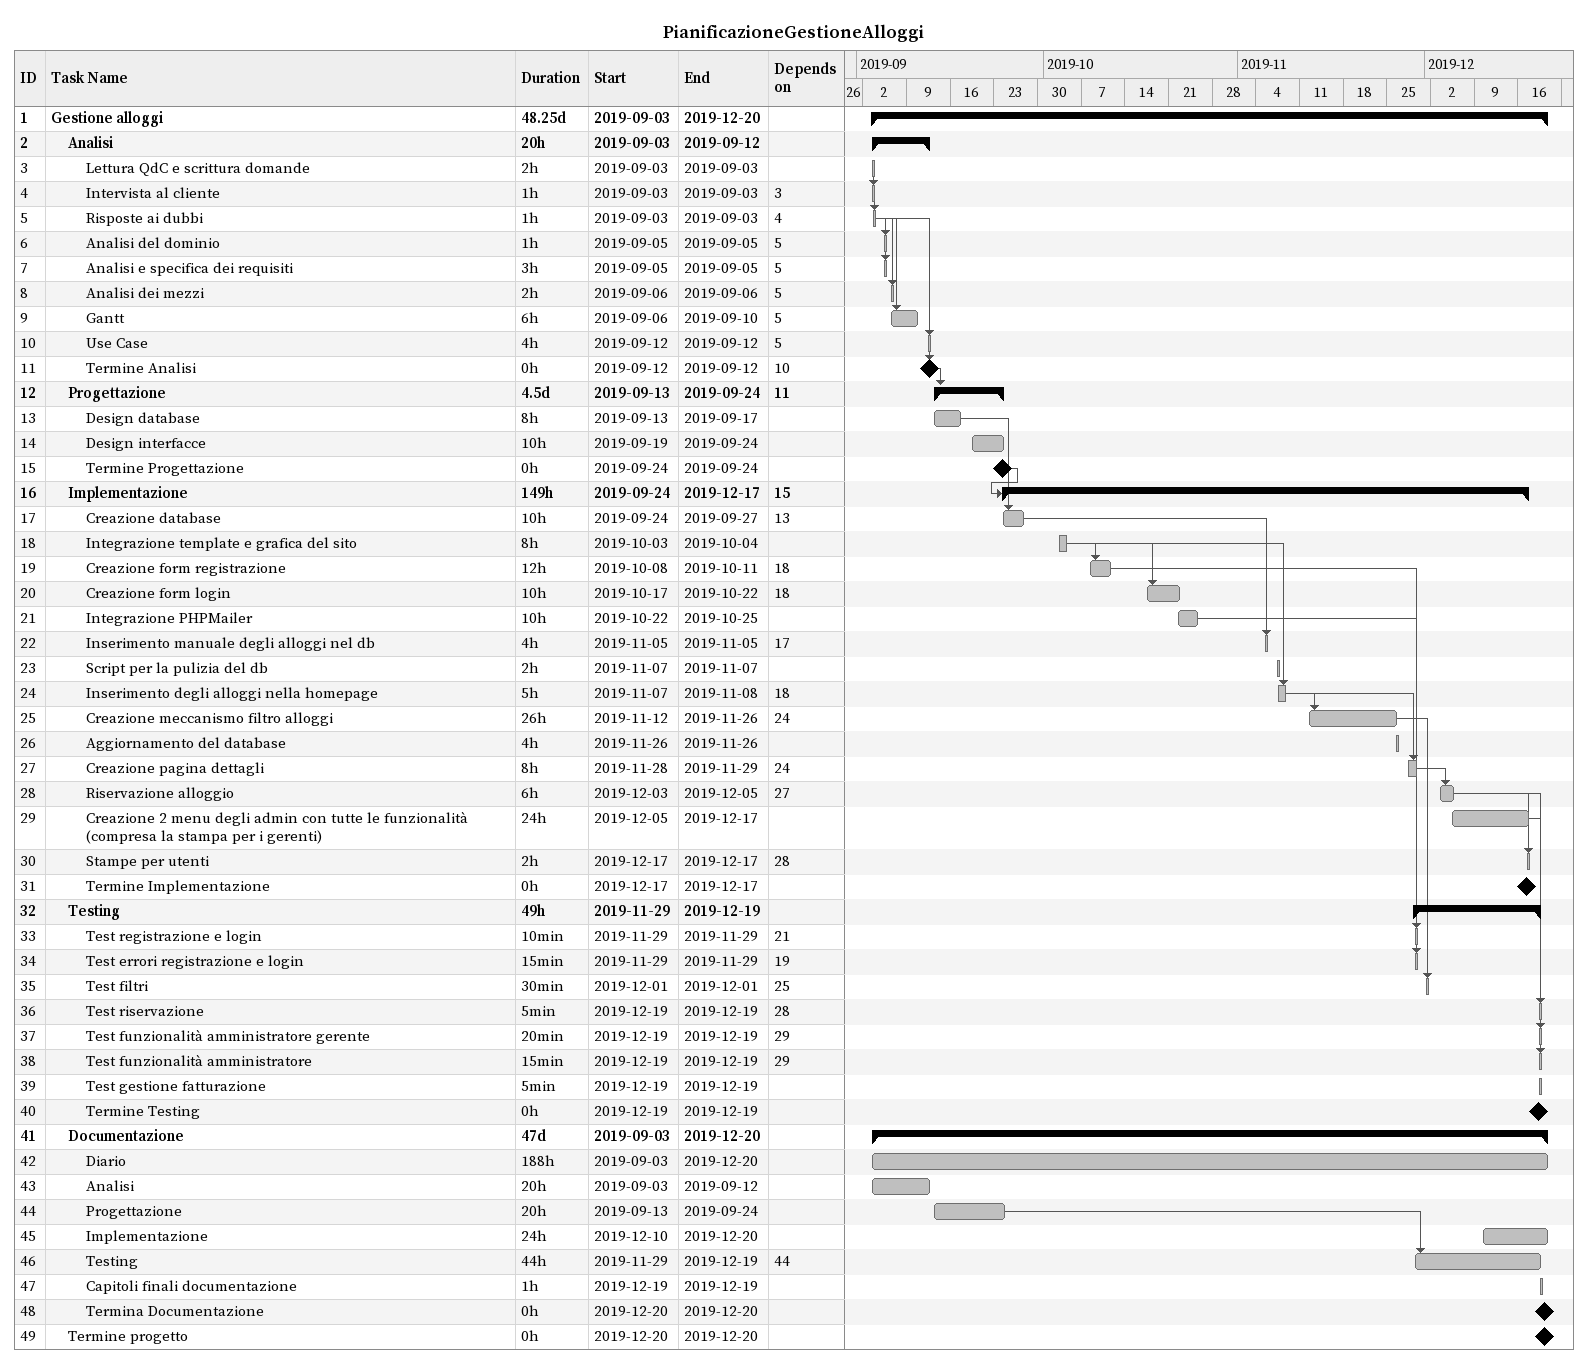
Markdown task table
PianificazioneGestioneAlloggi

| ID | Level | Task | Duration | Start | Finish | Predecessors |
|---|---|---|---|---|---|---|
| 1 | 1 | **Gestione alloggi** | 48.25d | 2019-09-03 | 2019-12-20 |  |
| 2 | 2 | **Analisi** | 20h | 2019-09-03 | 2019-09-12 |  |
| 3 | 3 | Lettura QdC e scrittura domande | 2h | 2019-09-03 | 2019-09-03 |  |
| 4 | 3 | Intervista al cliente | 1h | 2019-09-03 | 2019-09-03 | 3 |
| 5 | 3 | Risposte ai dubbi | 1h | 2019-09-03 | 2019-09-03 | 4 |
| 6 | 3 | Analisi del dominio | 1h | 2019-09-05 | 2019-09-05 | 5 |
| 7 | 3 | Analisi e specifica dei requisiti | 3h | 2019-09-05 | 2019-09-05 | 5 |
| 8 | 3 | Analisi dei mezzi | 2h | 2019-09-06 | 2019-09-06 | 5 |
| 9 | 3 | Gantt | 6h | 2019-09-06 | 2019-09-10 | 5 |
| 10 | 3 | Use Case | 4h | 2019-09-12 | 2019-09-12 | 5 |
| 11 | 3 | Termine Analisi | 0h | 2019-09-12 | 2019-09-12 | 10 |
| 12 | 2 | **Progettazione** | 4.5d | 2019-09-13 | 2019-09-24 | 11 |
| 13 | 3 | Design database | 8h | 2019-09-13 | 2019-09-17 |  |
| 14 | 3 | Design interfacce | 10h | 2019-09-19 | 2019-09-24 |  |
| 15 | 3 | Termine Progettazione | 0h | 2019-09-24 | 2019-09-24 |  |
| 16 | 2 | **Implementazione** | 149h | 2019-09-24 | 2019-12-17 | 15 |
| 17 | 3 | Creazione database | 10h | 2019-09-24 | 2019-09-27 | 13 |
| 18 | 3 | Integrazione template e grafica del sito | 8h | 2019-10-03 | 2019-10-04 |  |
| 19 | 3 | Creazione form registrazione | 12h | 2019-10-08 | 2019-10-11 | 18 |
| 20 | 3 | Creazione form login | 10h | 2019-10-17 | 2019-10-22 | 18 |
| 21 | 3 | Integrazione PHPMailer | 10h | 2019-10-22 | 2019-10-25 |  |
| 22 | 3 | Inserimento manuale degli alloggi nel db | 4h | 2019-11-05 | 2019-11-05 | 17 |
| 23 | 3 | Script per la pulizia del db | 2h | 2019-11-07 | 2019-11-07 |  |
| 24 | 3 | Inserimento degli alloggi nella homepage | 5h | 2019-11-07 | 2019-11-08 | 18 |
| 25 | 3 | Creazione meccanismo filtro alloggi | 26h | 2019-11-12 | 2019-11-26 | 24 |
| 26 | 3 | Aggiornamento del database | 4h | 2019-11-26 | 2019-11-26 |  |
| 27 | 3 | Creazione pagina dettagli | 8h | 2019-11-28 | 2019-11-29 | 24 |
| 28 | 3 | Riservazione alloggio | 6h | 2019-12-03 | 2019-12-05 | 27 |
| 29 | 3 | Creazione 2 menu degli admin con tutte le funzionalità (compresa la stampa per i gerenti) | 24h | 2019-12-05 | 2019-12-17 |  |
| 30 | 3 | Stampe per utenti | 2h | 2019-12-17 | 2019-12-17 | 28 |
| 31 | 3 | Termine Implementazione | 0h | 2019-12-17 | 2019-12-17 |  |
| 32 | 2 | **Testing** | 49h | 2019-11-29 | 2019-12-19 |  |
| 33 | 3 | Test registrazione e login | 10min | 2019-11-29 | 2019-11-29 | 21 |
| 34 | 3 | Test errori registrazione e login | 15min | 2019-11-29 | 2019-11-29 | 19 |
| 35 | 3 | Test filtri | 30min | 2019-12-01 | 2019-12-01 | 25 |
| 36 | 3 | Test riservazione | 5min | 2019-12-19 | 2019-12-19 | 28 |
| 37 | 3 | Test funzionalità amministratore gerente | 20min | 2019-12-19 | 2019-12-19 | 29 |
| 38 | 3 | Test funzionalità amministratore | 15min | 2019-12-19 | 2019-12-19 | 29 |
| 39 | 3 | Test gestione fatturazione | 5min | 2019-12-19 | 2019-12-19 |  |
| 40 | 3 | Termine Testing | 0h | 2019-12-19 | 2019-12-19 |  |
| 41 | 2 | **Documentazione** | 47d | 2019-09-03 | 2019-12-20 |  |
| 42 | 3 | Diario | 188h | 2019-09-03 | 2019-12-20 |  |
| 43 | 3 | Analisi | 20h | 2019-09-03 | 2019-09-12 |  |
| 44 | 3 | Progettazione | 20h | 2019-09-13 | 2019-09-24 |  |
| 45 | 3 | Implementazione | 24h | 2019-12-10 | 2019-12-20 |  |
| 46 | 3 | Testing | 44h | 2019-11-29 | 2019-12-19 | 44 |
| 47 | 3 | Capitoli finali documentazione | 1h | 2019-12-19 | 2019-12-19 |  |
| 48 | 3 | Termina Documentazione | 0h | 2019-12-20 | 2019-12-20 |  |
| 49 | 2 | Termine progetto | 0h | 2019-12-20 | 2019-12-20 |  |
